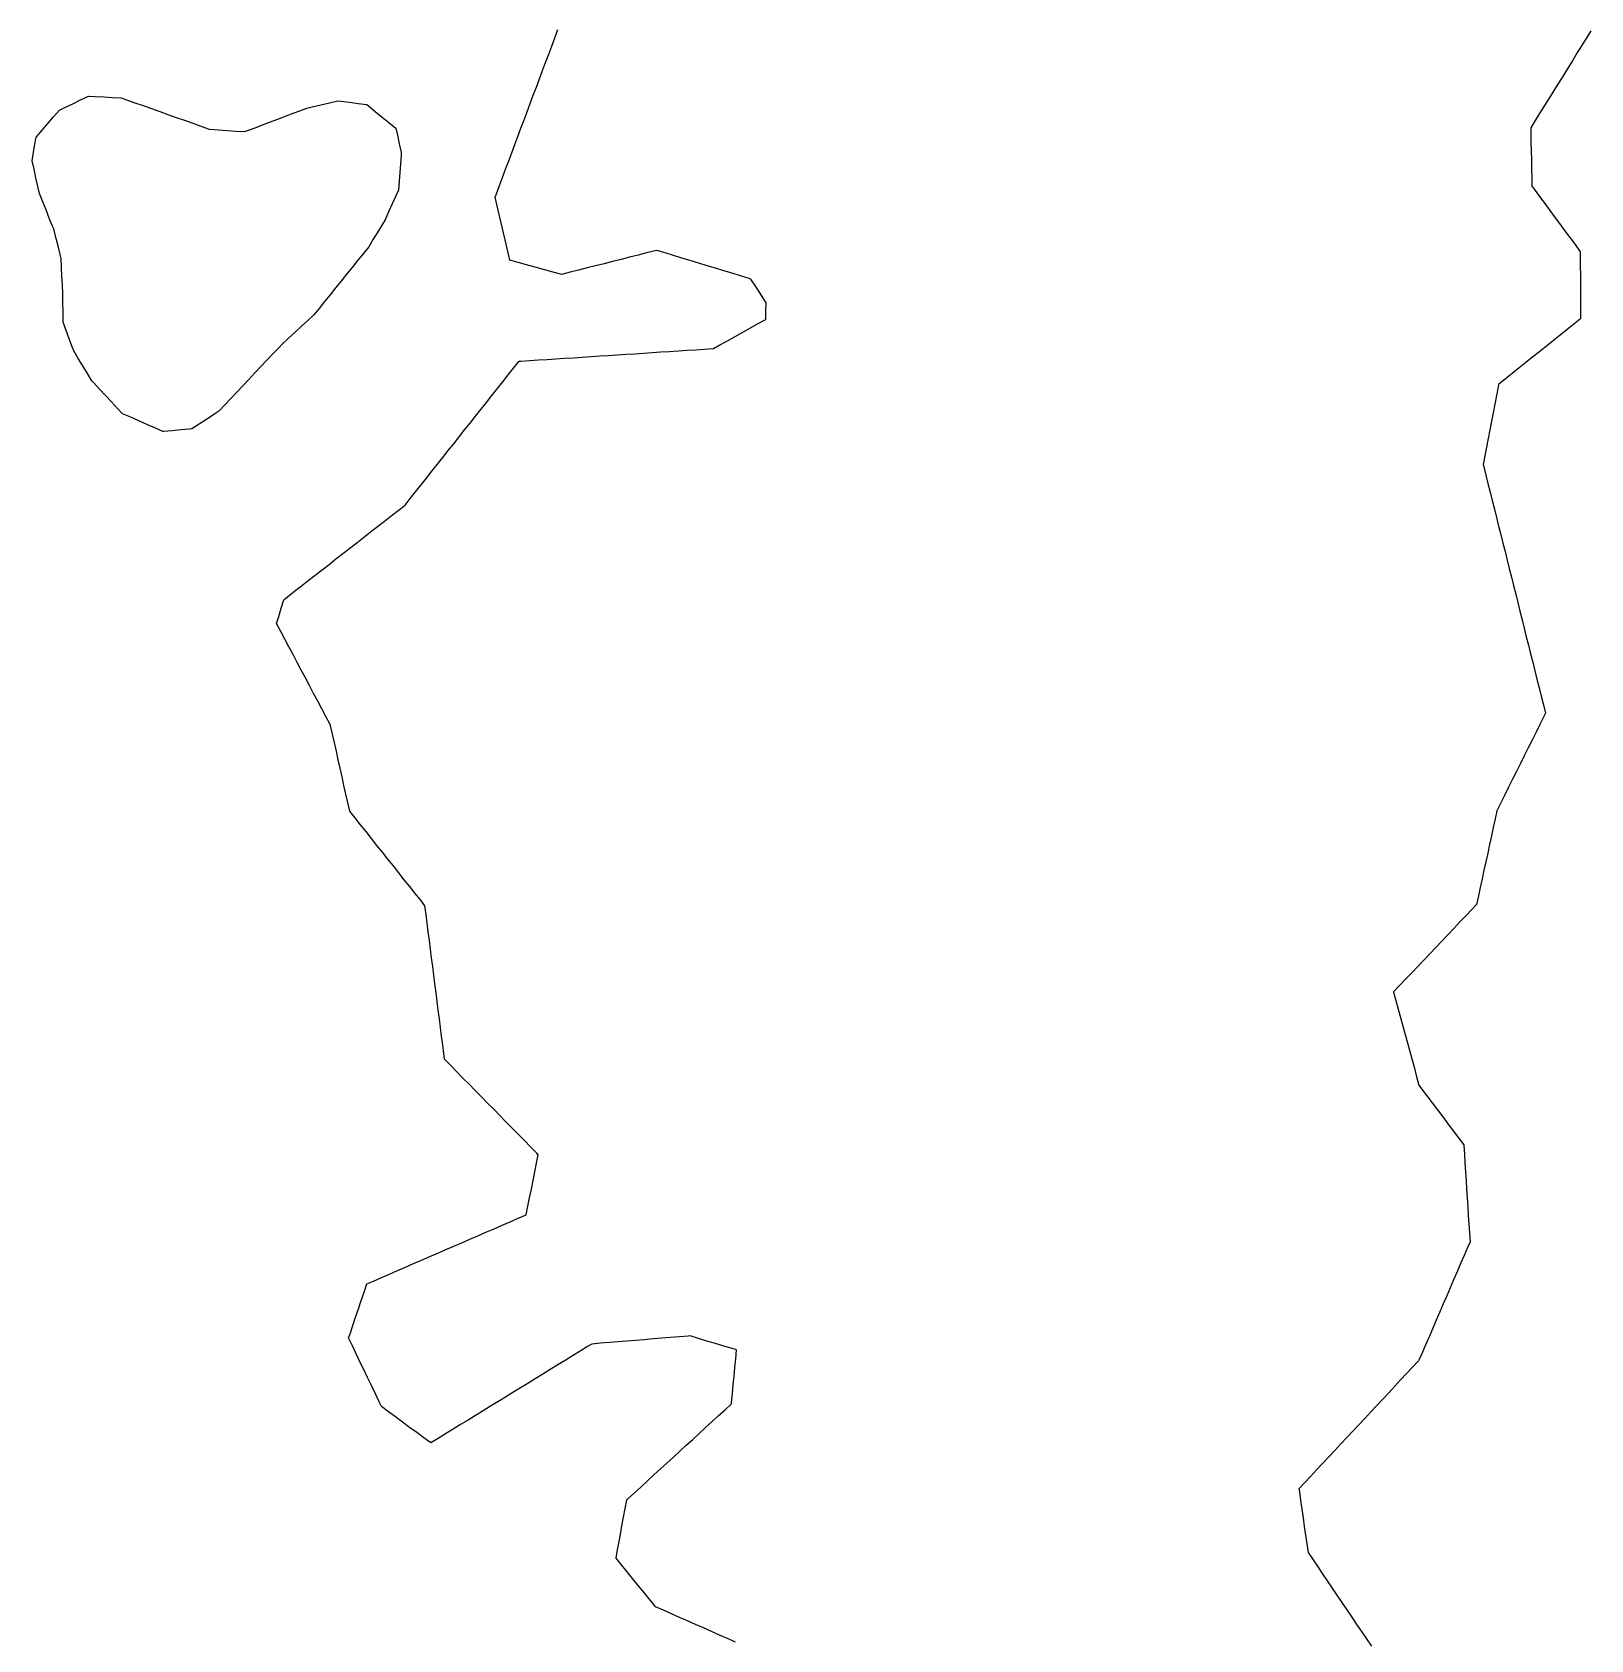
# Model space of a CAD drawing. Header units: millimetres. Extents: x 165 to 2352, y 1753 to 3323.
# Drawn here: x 1615.6 to 1793.4, y 2434.6 to 2617.9 of the extents above; entities that cross this region are included whole.
import ezdxf

# ---------------------------------------------------------------- set-up
doc = ezdxf.new("R2010")
doc.units = ezdxf.units.MM
for name, color, linetype in [('ALL_HOLES', 1, 'Continuous'), ('ALL_ISLANDS', 7, 'Continuous'), ('OUTLINE_ISLAND_01', 7, 'Continuous'), ('OUTLINE_ISLAND_01_HOLE_53', 1, 'Continuous')]:
    doc.layers.add(name, color=color, linetype=linetype)

msp = doc.modelspace()

# ---------------------------------------------------------------- linework, layer by layer
at = {"layer": 'ALL_HOLES'}
msp.add_lwpolyline([(1622.4069, 2578.1473), (1621.887, 2579.0015), (1621.367, 2579.8557), (1620.8471, 2580.7099), (1620.3271, 2581.5641), (1620.1638, 2582.0126), (1619.8215, 2582.9522), (1619.4793, 2583.8918), (1619.1371, 2584.8315), (1619.1318, 2585.0794), (1619.1107, 2586.0792), (1619.0895, 2587.079), (1619.0684, 2588.0788), (1619.0678, 2588.092), (1619.0261, 2589.0912), (1618.9843, 2590.0903), (1618.9425, 2591.0894), (1618.9008, 2592.0885), (1618.7782, 2592.5688), (1618.5309, 2593.5377), (1618.2836, 2594.5067), (1618.0363, 2595.4756), (1617.9114, 2595.7864), (1617.5386, 2596.7143), (1617.1658, 2597.6422), (1616.7929, 2598.5701), (1616.4201, 2599.498), (1616.2365, 2600.3169), (1616.0177, 2601.2926), (1615.7989, 2602.2684), (1615.58, 2603.2442), (1615.7011, 2603.9611), (1615.8676, 2604.9472), (1616.034, 2605.9332), (1616.0669, 2605.9711), (1616.7212, 2606.7273), (1617.3756, 2607.4835), (1618.03, 2608.2396), (1618.6844, 2608.9958), (1619.3147, 2609.3038), (1620.2131, 2609.7429), (1621.1116, 2610.182), (1622.01, 2610.6211), (1622.754, 2610.5804), (1623.7525, 2610.5258), (1624.751, 2610.4712), (1625.7495, 2610.4166), (1626.3589, 2610.2003), (1627.3012, 2609.8657), (1628.2436, 2609.5311), (1629.186, 2609.1965), (1630.1283, 2608.8619), (1631.0707, 2608.5273), (1632.013, 2608.1927), (1632.9554, 2607.8581), (1633.8978, 2607.5235), (1634.8401, 2607.1889), (1635.7825, 2606.8543), (1635.8255, 2606.8512), (1636.8228, 2606.7791), (1637.8202, 2606.707), (1638.8176, 2606.6349), (1639.815, 2606.5628), (1640.3782, 2606.7764), (1641.3132, 2607.1311), (1642.2482, 2607.4858), (1643.1832, 2607.8405), (1644.1182, 2608.1951), (1645.0532, 2608.5498), (1645.9882, 2608.9045), (1646.9232, 2609.2592), (1647.5399, 2609.4014), (1648.5143, 2609.6261), (1649.4888, 2609.8508), (1650.4632, 2610.0755), (1650.7767, 2610.0352), (1651.7685, 2609.9075), (1652.7603, 2609.7799), (1653.7522, 2609.6523), (1653.9517, 2609.4902), (1654.7278, 2608.8595), (1655.5039, 2608.2289), (1656.28, 2607.5983), (1657.0561, 2606.9677), (1657.2448, 2606.1442), (1657.4682, 2605.1695), (1657.6915, 2604.1948), (1657.6689, 2603.8977), (1657.5927, 2602.9006), (1657.5166, 2601.9035), (1657.4405, 2600.9064), (1657.3644, 2599.9093), (1657.0627, 2599.2367), (1656.6534, 2598.3243), (1656.2441, 2597.4119), (1655.8349, 2596.4994), (1655.5334, 2595.9991), (1655.0174, 2595.1425), (1654.5014, 2594.286), (1653.9853, 2593.4294), (1653.9709, 2593.4116), (1653.342, 2592.6341), (1652.7131, 2591.8566), (1652.0843, 2591.0791), (1651.4554, 2590.3016), (1650.8265, 2589.5241), (1650.1976, 2588.7466), (1649.5687, 2587.9691), (1648.9398, 2587.1916), (1648.3109, 2586.4141), (1647.682, 2585.6367), (1647.0393, 2585.0456), (1646.3033, 2584.3687), (1645.5672, 2583.6918), (1644.8311, 2583.0149), (1644.0951, 2582.3379), (1643.7415, 2581.9617), (1643.0567, 2581.233), (1642.3719, 2580.5043), (1641.6871, 2579.7756), (1641.0023, 2579.0468), (1640.3175, 2578.3181), (1639.6327, 2577.5894), (1638.9479, 2576.8607), (1638.2631, 2576.1319), (1637.5783, 2575.4032), (1636.8934, 2574.6745), (1636.3095, 2574.2985), (1635.4687, 2573.7571), (1634.628, 2573.2157), (1633.7872, 2572.6743), (1633.5381, 2572.6499), (1632.5428, 2572.5528), (1631.5475, 2572.4556), (1630.5523, 2572.3584), (1630.4854, 2572.3877), (1629.5692, 2572.7885), (1628.653, 2573.1892), (1627.7368, 2573.59), (1626.8206, 2573.9907), (1625.9045, 2574.3915), (1625.3257, 2575.0129), (1624.6442, 2575.7447), (1623.9627, 2576.4766), (1623.2812, 2577.2084), (1622.5997, 2577.9402)], close=True, dxfattribs=at)
at = {"layer": 'ALL_ISLANDS'}
for points in [[(1695.8337, 2434.3297), (1694.9195, 2434.7349), (1694.0053, 2435.1402), (1693.0911, 2435.5454), (1692.1769, 2435.9507), (1691.2627, 2436.3559), (1690.3485, 2436.7612), (1689.4343, 2437.1664), (1688.5201, 2437.5717), (1687.6059, 2437.9769), (1686.6917, 2438.3822), (1686.6077, 2438.4854), (1685.9769, 2439.2613), (1685.346, 2440.0372), (1684.7152, 2440.8131), (1684.0844, 2441.589), (1683.4535, 2442.3649), (1682.8227, 2443.1408), (1682.1918, 2443.9167), (1682.3272, 2444.6572), (1682.5071, 2445.6409), (1682.6869, 2446.6246), (1682.8668, 2447.6083), (1683.0467, 2448.592), (1683.2265, 2449.5757), (1683.4064, 2450.5593), (1683.5652, 2450.7049), (1684.3024, 2451.3806), (1685.0396, 2452.0562), (1685.7768, 2452.7319), (1686.5139, 2453.4076), (1687.2511, 2454.0833), (1687.9883, 2454.7589), (1688.7255, 2455.4346), (1689.4627, 2456.1103), (1690.1999, 2456.786), (1690.9371, 2457.4617), (1691.6743, 2458.1373), (1692.4115, 2458.813), (1693.1487, 2459.4887), (1693.8859, 2460.1644), (1694.6231, 2460.8401), (1695.3603, 2461.5157), (1695.3755, 2461.6782), (1695.4683, 2462.6739), (1695.5612, 2463.6696), (1695.6541, 2464.6653), (1695.747, 2465.661), (1695.8399, 2466.6566), (1695.9328, 2467.6523), (1695.4331, 2467.8038), (1694.4761, 2468.0939), (1693.5191, 2468.3839), (1692.562, 2468.674), (1691.605, 2468.9641), (1690.648, 2469.2542), (1690.3989, 2469.2337), (1689.4023, 2469.1516), (1688.4057, 2469.0695), (1687.409, 2468.9874), (1686.4124, 2468.9053), (1685.4158, 2468.8233), (1684.4192, 2468.7412), (1683.4225, 2468.6591), (1682.4259, 2468.577), (1681.4293, 2468.495), (1680.4327, 2468.4129), (1679.436, 2468.3308), (1678.9461, 2468.0301), (1678.0938, 2467.5071), (1677.2414, 2466.9841), (1676.3891, 2466.4611), (1675.5368, 2465.9381), (1674.6845, 2465.415), (1673.8322, 2464.892), (1672.9798, 2464.369), (1672.1275, 2463.846), (1671.2752, 2463.323), (1670.4229, 2462.8), (1669.5705, 2462.2769), (1668.7182, 2461.7539), (1667.8659, 2461.2309), (1667.0136, 2460.7079), (1666.1613, 2460.1849), (1665.3089, 2459.6618), (1664.4566, 2459.1388), (1663.6043, 2458.6158), (1662.752, 2458.0928), (1661.8997, 2457.5698), (1661.0473, 2457.0467), (1660.2511, 2457.6369), (1659.4477, 2458.2323), (1658.6443, 2458.8277), (1657.8408, 2459.4231), (1657.0374, 2460.0185), (1656.234, 2460.614), (1655.4306, 2461.2094), (1655.1432, 2461.8082), (1654.7105, 2462.7098), (1654.2779, 2463.6113), (1653.8452, 2464.5129), (1653.4126, 2465.4144), (1652.9799, 2466.316), (1652.5472, 2467.2176), (1652.1146, 2468.1191), (1651.6819, 2469.0207), (1651.8416, 2469.4941), (1652.1613, 2470.4417), (1652.4809, 2471.3892), (1652.8005, 2472.3368), (1653.1201, 2473.2843), (1653.4398, 2474.2319), (1653.7594, 2475.1794), (1654.5109, 2475.5056), (1655.4283, 2475.9037), (1656.3456, 2476.3018), (1657.2629, 2476.6999), (1658.1803, 2477.098), (1659.0976, 2477.4961), (1660.0149, 2477.8942), (1660.9323, 2478.2923), (1661.8496, 2478.6905), (1662.767, 2479.0886), (1663.6843, 2479.4867), (1664.6016, 2479.8848), (1665.519, 2480.2829), (1666.4363, 2480.681), (1667.3536, 2481.0791), (1668.271, 2481.4772), (1669.1883, 2481.8754), (1670.1056, 2482.2735), (1671.023, 2482.6716), (1671.9403, 2483.0697), (1672.1347, 2484.0313), (1672.3327, 2485.0115), (1672.5308, 2485.9917), (1672.7289, 2486.9719), (1672.927, 2487.952), (1673.1251, 2488.9322), (1673.3232, 2489.9124), (1673.1396, 2490.0993), (1672.4389, 2490.8127), (1671.7381, 2491.5261), (1671.0374, 2492.2395), (1670.3366, 2492.9529), (1669.6359, 2493.6663), (1668.9351, 2494.3797), (1668.2344, 2495.0931), (1667.5336, 2495.8065), (1666.8329, 2496.52), (1666.1321, 2497.2334), (1665.4314, 2497.9468), (1664.7306, 2498.6602), (1664.0299, 2499.3736), (1663.3291, 2500.087), (1662.6284, 2500.8004), (1662.5461, 2501.4456), (1662.4195, 2502.4375), (1662.293, 2503.4295), (1662.1664, 2504.4215), (1662.0399, 2505.4134), (1661.9133, 2506.4054), (1661.7867, 2507.3973), (1661.6602, 2508.3893), (1661.5336, 2509.3813), (1661.4071, 2510.3732), (1661.2805, 2511.3652), (1661.154, 2512.3571), (1661.0274, 2513.3491), (1660.9009, 2514.3411), (1660.7743, 2515.333), (1660.6477, 2516.325), (1660.5212, 2517.3169), (1660.3946, 2518.3089), (1659.9034, 2518.9259), (1659.2804, 2519.7081), (1658.6575, 2520.4904), (1658.0346, 2521.2727), (1657.4117, 2522.055), (1656.7887, 2522.8373), (1656.1658, 2523.6196), (1655.5429, 2524.4019), (1654.92, 2525.1841), (1654.2971, 2525.9664), (1653.6741, 2526.7487), (1653.0512, 2527.531), (1652.4283, 2528.3133), (1651.8054, 2529.0956), (1651.5896, 2530.0655), (1651.3724, 2531.0417), (1651.1552, 2532.0178), (1650.938, 2532.9939), (1650.7209, 2533.9701), (1650.5037, 2534.9462), (1650.2865, 2535.9223), (1650.0693, 2536.8985), (1649.8521, 2537.8746), (1649.635, 2538.8507), (1649.5657, 2538.9814), (1649.0971, 2539.8648), (1648.6285, 2540.7483), (1648.16, 2541.6317), (1647.6914, 2542.5151), (1647.2228, 2543.3986), (1646.7543, 2544.282), (1646.2857, 2545.1654), (1645.8171, 2546.0489), (1645.3486, 2546.9323), (1644.88, 2547.8157), (1644.4114, 2548.6991), (1643.9429, 2549.5826), (1643.4743, 2550.466), (1643.7154, 2551.2788), (1643.9997, 2552.2376), (1644.284, 2553.1963), (1644.7208, 2553.537), (1645.5093, 2554.152), (1646.2978, 2554.767), (1647.0863, 2555.382), (1647.8748, 2555.997), (1648.6634, 2556.6121), (1649.4519, 2557.2271), (1650.2404, 2557.8421), (1651.0289, 2558.4571), (1651.8174, 2559.0721), (1652.6059, 2559.6872), (1653.3944, 2560.3022), (1654.1829, 2560.9172), (1654.9714, 2561.5322), (1655.76, 2562.1472), (1656.5485, 2562.7623), (1657.337, 2563.3773), (1658.1255, 2563.9923), (1658.7008, 2564.7174), (1659.3223, 2565.5007), (1659.9438, 2566.2841), (1660.5654, 2567.0675), (1661.1869, 2567.8509), (1661.8085, 2568.6343), (1662.43, 2569.4177), (1663.0515, 2570.201), (1663.6731, 2570.9844), (1664.2946, 2571.7678), (1664.9162, 2572.5512), (1665.5377, 2573.3346), (1666.1592, 2574.1179), (1666.7808, 2574.9013), (1667.4023, 2575.6847), (1668.0238, 2576.4681), (1668.6454, 2577.2515), (1669.2669, 2578.0349), (1669.8885, 2578.8182), (1670.51, 2579.6016), (1671.1315, 2580.385), (1671.3425, 2580.3988), (1672.3403, 2580.4639), (1673.3382, 2580.5291), (1674.3361, 2580.5942), (1675.334, 2580.6594), (1676.3319, 2580.7245), (1677.3297, 2580.7897), (1678.3276, 2580.8548), (1679.3255, 2580.92), (1680.3234, 2580.9851), (1681.3212, 2581.0503), (1682.3191, 2581.1154), (1683.317, 2581.1806), (1684.3149, 2581.2457), (1685.3127, 2581.3109), (1686.3106, 2581.376), (1687.3085, 2581.4412), (1688.3064, 2581.5063), (1689.3042, 2581.5715), (1690.3021, 2581.6366), (1691.3, 2581.7018), (1692.2979, 2581.7669), (1693.2957, 2581.8321), (1694.0273, 2582.2402), (1694.9006, 2582.7274), (1695.7739, 2583.2146), (1696.6472, 2583.7018), (1697.5205, 2584.1889), (1698.3938, 2584.6761), (1699.2671, 2585.1633), (1699.2906, 2586.0835), (1699.316, 2587.0832), (1699.2105, 2587.2455), (1698.6652, 2588.0837), (1698.12, 2588.922), (1697.5748, 2589.7603), (1697.3584, 2589.8262), (1696.4017, 2590.1175), (1695.4451, 2590.4088), (1694.4885, 2590.7001), (1693.5318, 2590.9914), (1692.5752, 2591.2827), (1691.6186, 2591.574), (1690.6619, 2591.8653), (1689.7053, 2592.1566), (1688.7487, 2592.4479), (1687.792, 2592.7392), (1686.8354, 2593.0305), (1686.6446, 2592.9822), (1685.6752, 2592.7369), (1684.7058, 2592.4915), (1683.7363, 2592.2462), (1682.7669, 2592.0008), (1681.7974, 2591.7555), (1680.828, 2591.5102), (1679.8586, 2591.2648), (1678.8891, 2591.0195), (1677.9197, 2590.7741), (1676.9503, 2590.5288), (1675.9808, 2590.2834), (1675.8439, 2590.3212), (1674.8799, 2590.5872), (1673.9159, 2590.8532), (1672.952, 2591.1191), (1671.988, 2591.3851), (1671.024, 2591.6511), (1670.06, 2591.917), (1669.9796, 2592.2627), (1669.7531, 2593.2367), (1669.5266, 2594.2107), (1669.3001, 2595.1848), (1669.0736, 2596.1588), (1668.8471, 2597.1328), (1668.6206, 2598.1068), (1668.3941, 2599.0808), (1668.5409, 2599.4727), (1668.8917, 2600.4091), (1669.2425, 2601.3455), (1669.5933, 2602.282), (1669.9441, 2603.2184), (1670.295, 2604.1549), (1670.6458, 2605.0913), (1670.9966, 2606.0278), (1671.3474, 2606.9642), (1671.6982, 2607.9006), (1672.0491, 2608.8371), (1672.3999, 2609.7735), (1672.7507, 2610.71), (1673.1015, 2611.6464), (1673.4523, 2612.5829), (1673.8031, 2613.5193), (1674.154, 2614.4557), (1674.5048, 2615.3922), (1674.8556, 2616.3286), (1675.2064, 2617.2651), (1675.5572, 2618.2015)], [(1793.3937, 2618.0411), (1792.8657, 2617.1918), (1792.3377, 2616.3426), (1791.8097, 2615.4933), (1791.2817, 2614.6441), (1790.7538, 2613.7948), (1790.2258, 2612.9456), (1789.6978, 2612.0963), (1789.1698, 2611.247), (1788.6418, 2610.3978), (1788.1139, 2609.5485), (1787.5859, 2608.6993), (1787.0579, 2607.85), (1786.5299, 2607.0008), (1786.5431, 2606.3527), (1786.5636, 2605.3529), (1786.584, 2604.3531), (1786.6044, 2603.3534), (1786.6249, 2602.3536), (1786.6453, 2601.3538), (1786.6657, 2600.354), (1786.8397, 2600.1181), (1787.4333, 2599.3134), (1788.0269, 2598.5086), (1788.6206, 2597.7039), (1789.2142, 2596.8992), (1789.8078, 2596.0944), (1790.4014, 2595.2897), (1790.9951, 2594.4849), (1791.5887, 2593.6802), (1792.1823, 2592.8754), (1792.1858, 2592.2271), (1792.1911, 2591.2271), (1792.1964, 2590.2271), (1792.2017, 2589.2271), (1792.207, 2588.2271), (1792.2123, 2587.2272), (1792.2176, 2586.2272), (1792.2229, 2585.2272), (1791.4614, 2584.6186), (1790.6802, 2583.9943), (1789.899, 2583.37), (1789.1178, 2582.7457), (1788.3366, 2582.1214), (1787.5555, 2581.4971), (1786.7743, 2580.8728), (1785.9931, 2580.2485), (1785.2119, 2579.6242), (1784.4307, 2578.9999), (1783.6495, 2578.3756), (1782.8683, 2577.7513), (1782.8136, 2577.4675), (1782.6243, 2576.4856), (1782.435, 2575.5037), (1782.2457, 2574.5218), (1782.0564, 2573.5399), (1781.8671, 2572.558), (1781.6777, 2571.576), (1781.4884, 2570.5941), (1781.2991, 2569.6122), (1781.1098, 2568.6303), (1781.1724, 2568.3804), (1781.4153, 2567.4104), (1781.6583, 2566.4403), (1781.9012, 2565.4703), (1782.1442, 2564.5003), (1782.3871, 2563.5302), (1782.6301, 2562.5602), (1782.873, 2561.5901), (1783.116, 2560.6201), (1783.3589, 2559.6501), (1783.6019, 2558.68), (1783.8448, 2557.71), (1784.0878, 2556.7399), (1784.3307, 2555.7699), (1784.5736, 2554.7999), (1784.8166, 2553.8298), (1785.0595, 2552.8598), (1785.3025, 2551.8897), (1785.5454, 2550.9197), (1785.7884, 2549.9497), (1786.0313, 2548.9796), (1786.2743, 2548.0096), (1786.5172, 2547.0395), (1786.7602, 2546.0695), (1787.0031, 2545.0995), (1787.2461, 2544.1294), (1787.489, 2543.1594), (1787.732, 2542.1894), (1787.9749, 2541.2193), (1788.2179, 2540.2493), (1788.0321, 2539.8774), (1787.5853, 2538.9828), (1787.1384, 2538.0882), (1786.6915, 2537.1936), (1786.2447, 2536.299), (1785.7978, 2535.4044), (1785.3509, 2534.5098), (1784.9041, 2533.6152), (1784.4572, 2532.7206), (1784.0103, 2531.826), (1783.5635, 2530.9314), (1783.1166, 2530.0368), (1782.6697, 2529.1422), (1782.468, 2528.2104), (1782.2565, 2527.233), (1782.0449, 2526.2556), (1781.8333, 2525.2783), (1781.6217, 2524.3009), (1781.4102, 2523.3235), (1781.1986, 2522.3462), (1780.987, 2521.3688), (1780.7754, 2520.3915), (1780.5638, 2519.4141), (1780.3523, 2518.4367), (1779.8427, 2517.9003), (1779.154, 2517.1752), (1778.4653, 2516.4502), (1777.7767, 2515.7251), (1777.088, 2515), (1776.3993, 2514.275), (1775.7106, 2513.5499), (1775.0219, 2512.8249), (1774.3332, 2512.0998), (1773.6445, 2511.3747), (1772.9559, 2510.6497), (1772.2672, 2509.9246), (1771.5785, 2509.1996), (1770.8898, 2508.4745), (1770.8967, 2508.4491), (1771.1592, 2507.4841), (1771.4217, 2506.5192), (1771.6841, 2505.5542), (1771.9466, 2504.5893), (1772.2091, 2503.6243), (1772.4715, 2502.6594), (1772.734, 2501.6945), (1772.9965, 2500.7295), (1773.2589, 2499.7646), (1773.5214, 2498.7996), (1773.7839, 2497.8347), (1774.086, 2497.4335), (1774.6875, 2496.6346), (1775.289, 2495.8357), (1775.8905, 2495.0369), (1776.4921, 2494.238), (1777.0936, 2493.4392), (1777.6951, 2492.6403), (1778.2966, 2491.8414), (1778.8981, 2491.0426), (1778.9026, 2490.9725), (1778.9667, 2489.9745), (1779.0308, 2488.9766), (1779.0949, 2487.9787), (1779.159, 2486.9807), (1779.2231, 2485.9828), (1779.2872, 2484.9848), (1779.3512, 2483.9869), (1779.4153, 2482.9889), (1779.4794, 2481.991), (1779.5435, 2480.993), (1779.6076, 2479.9951), (1779.3219, 2479.3318), (1778.9263, 2478.4134), (1778.5307, 2477.495), (1778.1351, 2476.5766), (1777.7395, 2475.6581), (1777.3439, 2474.7397), (1776.9483, 2473.8213), (1776.5527, 2472.9029), (1776.157, 2471.9844), (1775.7614, 2471.066), (1775.3658, 2470.1476), (1774.9702, 2469.2292), (1774.5746, 2468.3108), (1774.179, 2467.3923), (1773.7834, 2466.4739), (1773.744, 2466.4317), (1773.0614, 2465.701), (1772.3787, 2464.9703), (1771.696, 2464.2395), (1771.0134, 2463.5088), (1770.3307, 2462.778), (1769.6481, 2462.0473), (1768.9654, 2461.3166), (1768.2828, 2460.5858), (1767.6001, 2459.8551), (1766.9175, 2459.1243), (1766.2348, 2458.3936), (1765.5522, 2457.6628), (1764.8695, 2456.9321), (1764.1868, 2456.2014), (1763.5042, 2455.4706), (1762.8215, 2454.7399), (1762.1389, 2454.0091), (1761.4562, 2453.2784), (1760.7736, 2452.5477), (1760.0909, 2451.8169), (1760.1385, 2451.485), (1760.2806, 2450.4952), (1760.4226, 2449.5053), (1760.5647, 2448.5155), (1760.7067, 2447.5256), (1760.8487, 2446.5357), (1760.9908, 2445.5459), (1761.1328, 2444.556), (1761.6302, 2443.8213), (1762.1908, 2442.9931), (1762.7513, 2442.165), (1763.3119, 2441.3369), (1763.8725, 2440.5088), (1764.433, 2439.6807), (1764.9936, 2438.8526), (1765.5542, 2438.0245), (1766.1148, 2437.1964), (1766.6753, 2436.3683), (1767.2359, 2435.5402), (1767.7965, 2434.7121), (1768.357, 2433.884)]]:
    msp.add_lwpolyline(points, dxfattribs=at)
at = {"layer": 'OUTLINE_ISLAND_01'}
for points in [[(1695.8337, 2434.3297), (1694.9195, 2434.7349), (1694.0053, 2435.1402), (1693.0911, 2435.5454), (1692.1769, 2435.9507), (1691.2627, 2436.3559), (1690.3485, 2436.7612), (1689.4343, 2437.1664), (1688.5201, 2437.5717), (1687.6059, 2437.9769), (1686.6917, 2438.3822), (1686.6077, 2438.4854), (1685.9769, 2439.2613), (1685.346, 2440.0372), (1684.7152, 2440.8131), (1684.0844, 2441.589), (1683.4535, 2442.3649), (1682.8227, 2443.1408), (1682.1918, 2443.9167), (1682.3272, 2444.6572), (1682.5071, 2445.6409), (1682.6869, 2446.6246), (1682.8668, 2447.6083), (1683.0467, 2448.592), (1683.2265, 2449.5757), (1683.4064, 2450.5593), (1683.5652, 2450.7049), (1684.3024, 2451.3806), (1685.0396, 2452.0562), (1685.7768, 2452.7319), (1686.5139, 2453.4076), (1687.2511, 2454.0833), (1687.9883, 2454.7589), (1688.7255, 2455.4346), (1689.4627, 2456.1103), (1690.1999, 2456.786), (1690.9371, 2457.4617), (1691.6743, 2458.1373), (1692.4115, 2458.813), (1693.1487, 2459.4887), (1693.8859, 2460.1644), (1694.6231, 2460.8401), (1695.3603, 2461.5157), (1695.3755, 2461.6782), (1695.4683, 2462.6739), (1695.5612, 2463.6696), (1695.6541, 2464.6653), (1695.747, 2465.661), (1695.8399, 2466.6566), (1695.9328, 2467.6523), (1695.4331, 2467.8038), (1694.4761, 2468.0939), (1693.5191, 2468.3839), (1692.562, 2468.674), (1691.605, 2468.9641), (1690.648, 2469.2542), (1690.3989, 2469.2337), (1689.4023, 2469.1516), (1688.4057, 2469.0695), (1687.409, 2468.9874), (1686.4124, 2468.9053), (1685.4158, 2468.8233), (1684.4192, 2468.7412), (1683.4225, 2468.6591), (1682.4259, 2468.577), (1681.4293, 2468.495), (1680.4327, 2468.4129), (1679.436, 2468.3308), (1678.9461, 2468.0301), (1678.0938, 2467.5071), (1677.2414, 2466.9841), (1676.3891, 2466.4611), (1675.5368, 2465.9381), (1674.6845, 2465.415), (1673.8322, 2464.892), (1672.9798, 2464.369), (1672.1275, 2463.846), (1671.2752, 2463.323), (1670.4229, 2462.8), (1669.5705, 2462.2769), (1668.7182, 2461.7539), (1667.8659, 2461.2309), (1667.0136, 2460.7079), (1666.1613, 2460.1849), (1665.3089, 2459.6618), (1664.4566, 2459.1388), (1663.6043, 2458.6158), (1662.752, 2458.0928), (1661.8997, 2457.5698), (1661.0473, 2457.0467), (1660.2511, 2457.6369), (1659.4477, 2458.2323), (1658.6443, 2458.8277), (1657.8408, 2459.4231), (1657.0374, 2460.0185), (1656.234, 2460.614), (1655.4306, 2461.2094), (1655.1432, 2461.8082), (1654.7105, 2462.7098), (1654.2779, 2463.6113), (1653.8452, 2464.5129), (1653.4126, 2465.4144), (1652.9799, 2466.316), (1652.5472, 2467.2176), (1652.1146, 2468.1191), (1651.6819, 2469.0207), (1651.8416, 2469.4941), (1652.1613, 2470.4417), (1652.4809, 2471.3892), (1652.8005, 2472.3368), (1653.1201, 2473.2843), (1653.4398, 2474.2319), (1653.7594, 2475.1794), (1654.5109, 2475.5056), (1655.4283, 2475.9037), (1656.3456, 2476.3018), (1657.2629, 2476.6999), (1658.1803, 2477.098), (1659.0976, 2477.4961), (1660.0149, 2477.8942), (1660.9323, 2478.2923), (1661.8496, 2478.6905), (1662.767, 2479.0886), (1663.6843, 2479.4867), (1664.6016, 2479.8848), (1665.519, 2480.2829), (1666.4363, 2480.681), (1667.3536, 2481.0791), (1668.271, 2481.4772), (1669.1883, 2481.8754), (1670.1056, 2482.2735), (1671.023, 2482.6716), (1671.9403, 2483.0697), (1672.1347, 2484.0313), (1672.3327, 2485.0115), (1672.5308, 2485.9917), (1672.7289, 2486.9719), (1672.927, 2487.952), (1673.1251, 2488.9322), (1673.3232, 2489.9124), (1673.1396, 2490.0993), (1672.4389, 2490.8127), (1671.7381, 2491.5261), (1671.0374, 2492.2395), (1670.3366, 2492.9529), (1669.6359, 2493.6663), (1668.9351, 2494.3797), (1668.2344, 2495.0931), (1667.5336, 2495.8065), (1666.8329, 2496.52), (1666.1321, 2497.2334), (1665.4314, 2497.9468), (1664.7306, 2498.6602), (1664.0299, 2499.3736), (1663.3291, 2500.087), (1662.6284, 2500.8004), (1662.5461, 2501.4456), (1662.4195, 2502.4375), (1662.293, 2503.4295), (1662.1664, 2504.4215), (1662.0399, 2505.4134), (1661.9133, 2506.4054), (1661.7867, 2507.3973), (1661.6602, 2508.3893), (1661.5336, 2509.3813), (1661.4071, 2510.3732), (1661.2805, 2511.3652), (1661.154, 2512.3571), (1661.0274, 2513.3491), (1660.9009, 2514.3411), (1660.7743, 2515.333), (1660.6477, 2516.325), (1660.5212, 2517.3169), (1660.3946, 2518.3089), (1659.9034, 2518.9259), (1659.2804, 2519.7081), (1658.6575, 2520.4904), (1658.0346, 2521.2727), (1657.4117, 2522.055), (1656.7887, 2522.8373), (1656.1658, 2523.6196), (1655.5429, 2524.4019), (1654.92, 2525.1841), (1654.2971, 2525.9664), (1653.6741, 2526.7487), (1653.0512, 2527.531), (1652.4283, 2528.3133), (1651.8054, 2529.0956), (1651.5896, 2530.0655), (1651.3724, 2531.0417), (1651.1552, 2532.0178), (1650.938, 2532.9939), (1650.7209, 2533.9701), (1650.5037, 2534.9462), (1650.2865, 2535.9223), (1650.0693, 2536.8985), (1649.8521, 2537.8746), (1649.635, 2538.8507), (1649.5657, 2538.9814), (1649.0971, 2539.8648), (1648.6285, 2540.7483), (1648.16, 2541.6317), (1647.6914, 2542.5151), (1647.2228, 2543.3986), (1646.7543, 2544.282), (1646.2857, 2545.1654), (1645.8171, 2546.0489), (1645.3486, 2546.9323), (1644.88, 2547.8157), (1644.4114, 2548.6991), (1643.9429, 2549.5826), (1643.4743, 2550.466), (1643.7154, 2551.2788), (1643.9997, 2552.2376), (1644.284, 2553.1963), (1644.7208, 2553.537), (1645.5093, 2554.152), (1646.2978, 2554.767), (1647.0863, 2555.382), (1647.8748, 2555.997), (1648.6634, 2556.6121), (1649.4519, 2557.2271), (1650.2404, 2557.8421), (1651.0289, 2558.4571), (1651.8174, 2559.0721), (1652.6059, 2559.6872), (1653.3944, 2560.3022), (1654.1829, 2560.9172), (1654.9714, 2561.5322), (1655.76, 2562.1472), (1656.5485, 2562.7623), (1657.337, 2563.3773), (1658.1255, 2563.9923), (1658.7008, 2564.7174), (1659.3223, 2565.5007), (1659.9438, 2566.2841), (1660.5654, 2567.0675), (1661.1869, 2567.8509), (1661.8085, 2568.6343), (1662.43, 2569.4177), (1663.0515, 2570.201), (1663.6731, 2570.9844), (1664.2946, 2571.7678), (1664.9162, 2572.5512), (1665.5377, 2573.3346), (1666.1592, 2574.1179), (1666.7808, 2574.9013), (1667.4023, 2575.6847), (1668.0238, 2576.4681), (1668.6454, 2577.2515), (1669.2669, 2578.0349), (1669.8885, 2578.8182), (1670.51, 2579.6016), (1671.1315, 2580.385), (1671.3425, 2580.3988), (1672.3403, 2580.4639), (1673.3382, 2580.5291), (1674.3361, 2580.5942), (1675.334, 2580.6594), (1676.3319, 2580.7245), (1677.3297, 2580.7897), (1678.3276, 2580.8548), (1679.3255, 2580.92), (1680.3234, 2580.9851), (1681.3212, 2581.0503), (1682.3191, 2581.1154), (1683.317, 2581.1806), (1684.3149, 2581.2457), (1685.3127, 2581.3109), (1686.3106, 2581.376), (1687.3085, 2581.4412), (1688.3064, 2581.5063), (1689.3042, 2581.5715), (1690.3021, 2581.6366), (1691.3, 2581.7018), (1692.2979, 2581.7669), (1693.2957, 2581.8321), (1694.0273, 2582.2402), (1694.9006, 2582.7274), (1695.7739, 2583.2146), (1696.6472, 2583.7018), (1697.5205, 2584.1889), (1698.3938, 2584.6761), (1699.2671, 2585.1633), (1699.2906, 2586.0835), (1699.316, 2587.0832), (1699.2105, 2587.2455), (1698.6652, 2588.0837), (1698.12, 2588.922), (1697.5748, 2589.7603), (1697.3584, 2589.8262), (1696.4017, 2590.1175), (1695.4451, 2590.4088), (1694.4885, 2590.7001), (1693.5318, 2590.9914), (1692.5752, 2591.2827), (1691.6186, 2591.574), (1690.6619, 2591.8653), (1689.7053, 2592.1566), (1688.7487, 2592.4479), (1687.792, 2592.7392), (1686.8354, 2593.0305), (1686.6446, 2592.9822), (1685.6752, 2592.7369), (1684.7058, 2592.4915), (1683.7363, 2592.2462), (1682.7669, 2592.0008), (1681.7974, 2591.7555), (1680.828, 2591.5102), (1679.8586, 2591.2648), (1678.8891, 2591.0195), (1677.9197, 2590.7741), (1676.9503, 2590.5288), (1675.9808, 2590.2834), (1675.8439, 2590.3212), (1674.8799, 2590.5872), (1673.9159, 2590.8532), (1672.952, 2591.1191), (1671.988, 2591.3851), (1671.024, 2591.6511), (1670.06, 2591.917), (1669.9796, 2592.2627), (1669.7531, 2593.2367), (1669.5266, 2594.2107), (1669.3001, 2595.1848), (1669.0736, 2596.1588), (1668.8471, 2597.1328), (1668.6206, 2598.1068), (1668.3941, 2599.0808), (1668.5409, 2599.4727), (1668.8917, 2600.4091), (1669.2425, 2601.3455), (1669.5933, 2602.282), (1669.9441, 2603.2184), (1670.295, 2604.1549), (1670.6458, 2605.0913), (1670.9966, 2606.0278), (1671.3474, 2606.9642), (1671.6982, 2607.9006), (1672.0491, 2608.8371), (1672.3999, 2609.7735), (1672.7507, 2610.71), (1673.1015, 2611.6464), (1673.4523, 2612.5829), (1673.8031, 2613.5193), (1674.154, 2614.4557), (1674.5048, 2615.3922), (1674.8556, 2616.3286), (1675.2064, 2617.2651), (1675.5572, 2618.2015)], [(1793.3937, 2618.0411), (1792.8657, 2617.1918), (1792.3377, 2616.3426), (1791.8097, 2615.4933), (1791.2817, 2614.6441), (1790.7538, 2613.7948), (1790.2258, 2612.9456), (1789.6978, 2612.0963), (1789.1698, 2611.247), (1788.6418, 2610.3978), (1788.1139, 2609.5485), (1787.5859, 2608.6993), (1787.0579, 2607.85), (1786.5299, 2607.0008), (1786.5431, 2606.3527), (1786.5636, 2605.3529), (1786.584, 2604.3531), (1786.6044, 2603.3534), (1786.6249, 2602.3536), (1786.6453, 2601.3538), (1786.6657, 2600.354), (1786.8397, 2600.1181), (1787.4333, 2599.3134), (1788.0269, 2598.5086), (1788.6206, 2597.7039), (1789.2142, 2596.8992), (1789.8078, 2596.0944), (1790.4014, 2595.2897), (1790.9951, 2594.4849), (1791.5887, 2593.6802), (1792.1823, 2592.8754), (1792.1858, 2592.2271), (1792.1911, 2591.2271), (1792.1964, 2590.2271), (1792.2017, 2589.2271), (1792.207, 2588.2271), (1792.2123, 2587.2272), (1792.2176, 2586.2272), (1792.2229, 2585.2272), (1791.4614, 2584.6186), (1790.6802, 2583.9943), (1789.899, 2583.37), (1789.1178, 2582.7457), (1788.3366, 2582.1214), (1787.5555, 2581.4971), (1786.7743, 2580.8728), (1785.9931, 2580.2485), (1785.2119, 2579.6242), (1784.4307, 2578.9999), (1783.6495, 2578.3756), (1782.8683, 2577.7513), (1782.8136, 2577.4675), (1782.6243, 2576.4856), (1782.435, 2575.5037), (1782.2457, 2574.5218), (1782.0564, 2573.5399), (1781.8671, 2572.558), (1781.6777, 2571.576), (1781.4884, 2570.5941), (1781.2991, 2569.6122), (1781.1098, 2568.6303), (1781.1724, 2568.3804), (1781.4153, 2567.4104), (1781.6583, 2566.4403), (1781.9012, 2565.4703), (1782.1442, 2564.5003), (1782.3871, 2563.5302), (1782.6301, 2562.5602), (1782.873, 2561.5901), (1783.116, 2560.6201), (1783.3589, 2559.6501), (1783.6019, 2558.68), (1783.8448, 2557.71), (1784.0878, 2556.7399), (1784.3307, 2555.7699), (1784.5736, 2554.7999), (1784.8166, 2553.8298), (1785.0595, 2552.8598), (1785.3025, 2551.8897), (1785.5454, 2550.9197), (1785.7884, 2549.9497), (1786.0313, 2548.9796), (1786.2743, 2548.0096), (1786.5172, 2547.0395), (1786.7602, 2546.0695), (1787.0031, 2545.0995), (1787.2461, 2544.1294), (1787.489, 2543.1594), (1787.732, 2542.1894), (1787.9749, 2541.2193), (1788.2179, 2540.2493), (1788.0321, 2539.8774), (1787.5853, 2538.9828), (1787.1384, 2538.0882), (1786.6915, 2537.1936), (1786.2447, 2536.299), (1785.7978, 2535.4044), (1785.3509, 2534.5098), (1784.9041, 2533.6152), (1784.4572, 2532.7206), (1784.0103, 2531.826), (1783.5635, 2530.9314), (1783.1166, 2530.0368), (1782.6697, 2529.1422), (1782.468, 2528.2104), (1782.2565, 2527.233), (1782.0449, 2526.2556), (1781.8333, 2525.2783), (1781.6217, 2524.3009), (1781.4102, 2523.3235), (1781.1986, 2522.3462), (1780.987, 2521.3688), (1780.7754, 2520.3915), (1780.5638, 2519.4141), (1780.3523, 2518.4367), (1779.8427, 2517.9003), (1779.154, 2517.1752), (1778.4653, 2516.4502), (1777.7767, 2515.7251), (1777.088, 2515), (1776.3993, 2514.275), (1775.7106, 2513.5499), (1775.0219, 2512.8249), (1774.3332, 2512.0998), (1773.6445, 2511.3747), (1772.9559, 2510.6497), (1772.2672, 2509.9246), (1771.5785, 2509.1996), (1770.8898, 2508.4745), (1770.8967, 2508.4491), (1771.1592, 2507.4841), (1771.4217, 2506.5192), (1771.6841, 2505.5542), (1771.9466, 2504.5893), (1772.2091, 2503.6243), (1772.4715, 2502.6594), (1772.734, 2501.6945), (1772.9965, 2500.7295), (1773.2589, 2499.7646), (1773.5214, 2498.7996), (1773.7839, 2497.8347), (1774.086, 2497.4335), (1774.6875, 2496.6346), (1775.289, 2495.8357), (1775.8905, 2495.0369), (1776.4921, 2494.238), (1777.0936, 2493.4392), (1777.6951, 2492.6403), (1778.2966, 2491.8414), (1778.8981, 2491.0426), (1778.9026, 2490.9725), (1778.9667, 2489.9745), (1779.0308, 2488.9766), (1779.0949, 2487.9787), (1779.159, 2486.9807), (1779.2231, 2485.9828), (1779.2872, 2484.9848), (1779.3512, 2483.9869), (1779.4153, 2482.9889), (1779.4794, 2481.991), (1779.5435, 2480.993), (1779.6076, 2479.9951), (1779.3219, 2479.3318), (1778.9263, 2478.4134), (1778.5307, 2477.495), (1778.1351, 2476.5766), (1777.7395, 2475.6581), (1777.3439, 2474.7397), (1776.9483, 2473.8213), (1776.5527, 2472.9029), (1776.157, 2471.9844), (1775.7614, 2471.066), (1775.3658, 2470.1476), (1774.9702, 2469.2292), (1774.5746, 2468.3108), (1774.179, 2467.3923), (1773.7834, 2466.4739), (1773.744, 2466.4317), (1773.0614, 2465.701), (1772.3787, 2464.9703), (1771.696, 2464.2395), (1771.0134, 2463.5088), (1770.3307, 2462.778), (1769.6481, 2462.0473), (1768.9654, 2461.3166), (1768.2828, 2460.5858), (1767.6001, 2459.8551), (1766.9175, 2459.1243), (1766.2348, 2458.3936), (1765.5522, 2457.6628), (1764.8695, 2456.9321), (1764.1868, 2456.2014), (1763.5042, 2455.4706), (1762.8215, 2454.7399), (1762.1389, 2454.0091), (1761.4562, 2453.2784), (1760.7736, 2452.5477), (1760.0909, 2451.8169), (1760.1385, 2451.485), (1760.2806, 2450.4952), (1760.4226, 2449.5053), (1760.5647, 2448.5155), (1760.7067, 2447.5256), (1760.8487, 2446.5357), (1760.9908, 2445.5459), (1761.1328, 2444.556), (1761.6302, 2443.8213), (1762.1908, 2442.9931), (1762.7513, 2442.165), (1763.3119, 2441.3369), (1763.8725, 2440.5088), (1764.433, 2439.6807), (1764.9936, 2438.8526), (1765.5542, 2438.0245), (1766.1148, 2437.1964), (1766.6753, 2436.3683), (1767.2359, 2435.5402), (1767.7965, 2434.7121), (1768.357, 2433.884)]]:
    msp.add_lwpolyline(points, dxfattribs=at)
at = {"layer": 'OUTLINE_ISLAND_01_HOLE_53'}
msp.add_lwpolyline([(1622.4069, 2578.1473), (1621.887, 2579.0015), (1621.367, 2579.8557), (1620.8471, 2580.7099), (1620.3271, 2581.5641), (1620.1638, 2582.0126), (1619.8215, 2582.9522), (1619.4793, 2583.8918), (1619.1371, 2584.8315), (1619.1318, 2585.0794), (1619.1107, 2586.0792), (1619.0895, 2587.079), (1619.0684, 2588.0788), (1619.0678, 2588.092), (1619.0261, 2589.0912), (1618.9843, 2590.0903), (1618.9425, 2591.0894), (1618.9008, 2592.0885), (1618.7782, 2592.5688), (1618.5309, 2593.5377), (1618.2836, 2594.5067), (1618.0363, 2595.4756), (1617.9114, 2595.7864), (1617.5386, 2596.7143), (1617.1658, 2597.6422), (1616.7929, 2598.5701), (1616.4201, 2599.498), (1616.2365, 2600.3169), (1616.0177, 2601.2926), (1615.7989, 2602.2684), (1615.58, 2603.2442), (1615.7011, 2603.9611), (1615.8676, 2604.9472), (1616.034, 2605.9332), (1616.0669, 2605.9711), (1616.7212, 2606.7273), (1617.3756, 2607.4835), (1618.03, 2608.2396), (1618.6844, 2608.9958), (1619.3147, 2609.3038), (1620.2131, 2609.7429), (1621.1116, 2610.182), (1622.01, 2610.6211), (1622.754, 2610.5804), (1623.7525, 2610.5258), (1624.751, 2610.4712), (1625.7495, 2610.4166), (1626.3589, 2610.2003), (1627.3012, 2609.8657), (1628.2436, 2609.5311), (1629.186, 2609.1965), (1630.1283, 2608.8619), (1631.0707, 2608.5273), (1632.013, 2608.1927), (1632.9554, 2607.8581), (1633.8978, 2607.5235), (1634.8401, 2607.1889), (1635.7825, 2606.8543), (1635.8255, 2606.8512), (1636.8228, 2606.7791), (1637.8202, 2606.707), (1638.8176, 2606.6349), (1639.815, 2606.5628), (1640.3782, 2606.7764), (1641.3132, 2607.1311), (1642.2482, 2607.4858), (1643.1832, 2607.8405), (1644.1182, 2608.1951), (1645.0532, 2608.5498), (1645.9882, 2608.9045), (1646.9232, 2609.2592), (1647.5399, 2609.4014), (1648.5143, 2609.6261), (1649.4888, 2609.8508), (1650.4632, 2610.0755), (1650.7767, 2610.0352), (1651.7685, 2609.9075), (1652.7603, 2609.7799), (1653.7522, 2609.6523), (1653.9517, 2609.4902), (1654.7278, 2608.8595), (1655.5039, 2608.2289), (1656.28, 2607.5983), (1657.0561, 2606.9677), (1657.2448, 2606.1442), (1657.4682, 2605.1695), (1657.6915, 2604.1948), (1657.6689, 2603.8977), (1657.5927, 2602.9006), (1657.5166, 2601.9035), (1657.4405, 2600.9064), (1657.3644, 2599.9093), (1657.0627, 2599.2367), (1656.6534, 2598.3243), (1656.2441, 2597.4119), (1655.8349, 2596.4994), (1655.5334, 2595.9991), (1655.0174, 2595.1425), (1654.5014, 2594.286), (1653.9853, 2593.4294), (1653.9709, 2593.4116), (1653.342, 2592.6341), (1652.7131, 2591.8566), (1652.0843, 2591.0791), (1651.4554, 2590.3016), (1650.8265, 2589.5241), (1650.1976, 2588.7466), (1649.5687, 2587.9691), (1648.9398, 2587.1916), (1648.3109, 2586.4141), (1647.682, 2585.6367), (1647.0393, 2585.0456), (1646.3033, 2584.3687), (1645.5672, 2583.6918), (1644.8311, 2583.0149), (1644.0951, 2582.3379), (1643.7415, 2581.9617), (1643.0567, 2581.233), (1642.3719, 2580.5043), (1641.6871, 2579.7756), (1641.0023, 2579.0468), (1640.3175, 2578.3181), (1639.6327, 2577.5894), (1638.9479, 2576.8607), (1638.2631, 2576.1319), (1637.5783, 2575.4032), (1636.8934, 2574.6745), (1636.3095, 2574.2985), (1635.4687, 2573.7571), (1634.628, 2573.2157), (1633.7872, 2572.6743), (1633.5381, 2572.6499), (1632.5428, 2572.5528), (1631.5475, 2572.4556), (1630.5523, 2572.3584), (1630.4854, 2572.3877), (1629.5692, 2572.7885), (1628.653, 2573.1892), (1627.7368, 2573.59), (1626.8206, 2573.9907), (1625.9045, 2574.3915), (1625.3257, 2575.0129), (1624.6442, 2575.7447), (1623.9627, 2576.4766), (1623.2812, 2577.2084), (1622.5997, 2577.9402)], close=True, dxfattribs=at)

doc.saveas('drawing.dxf')
